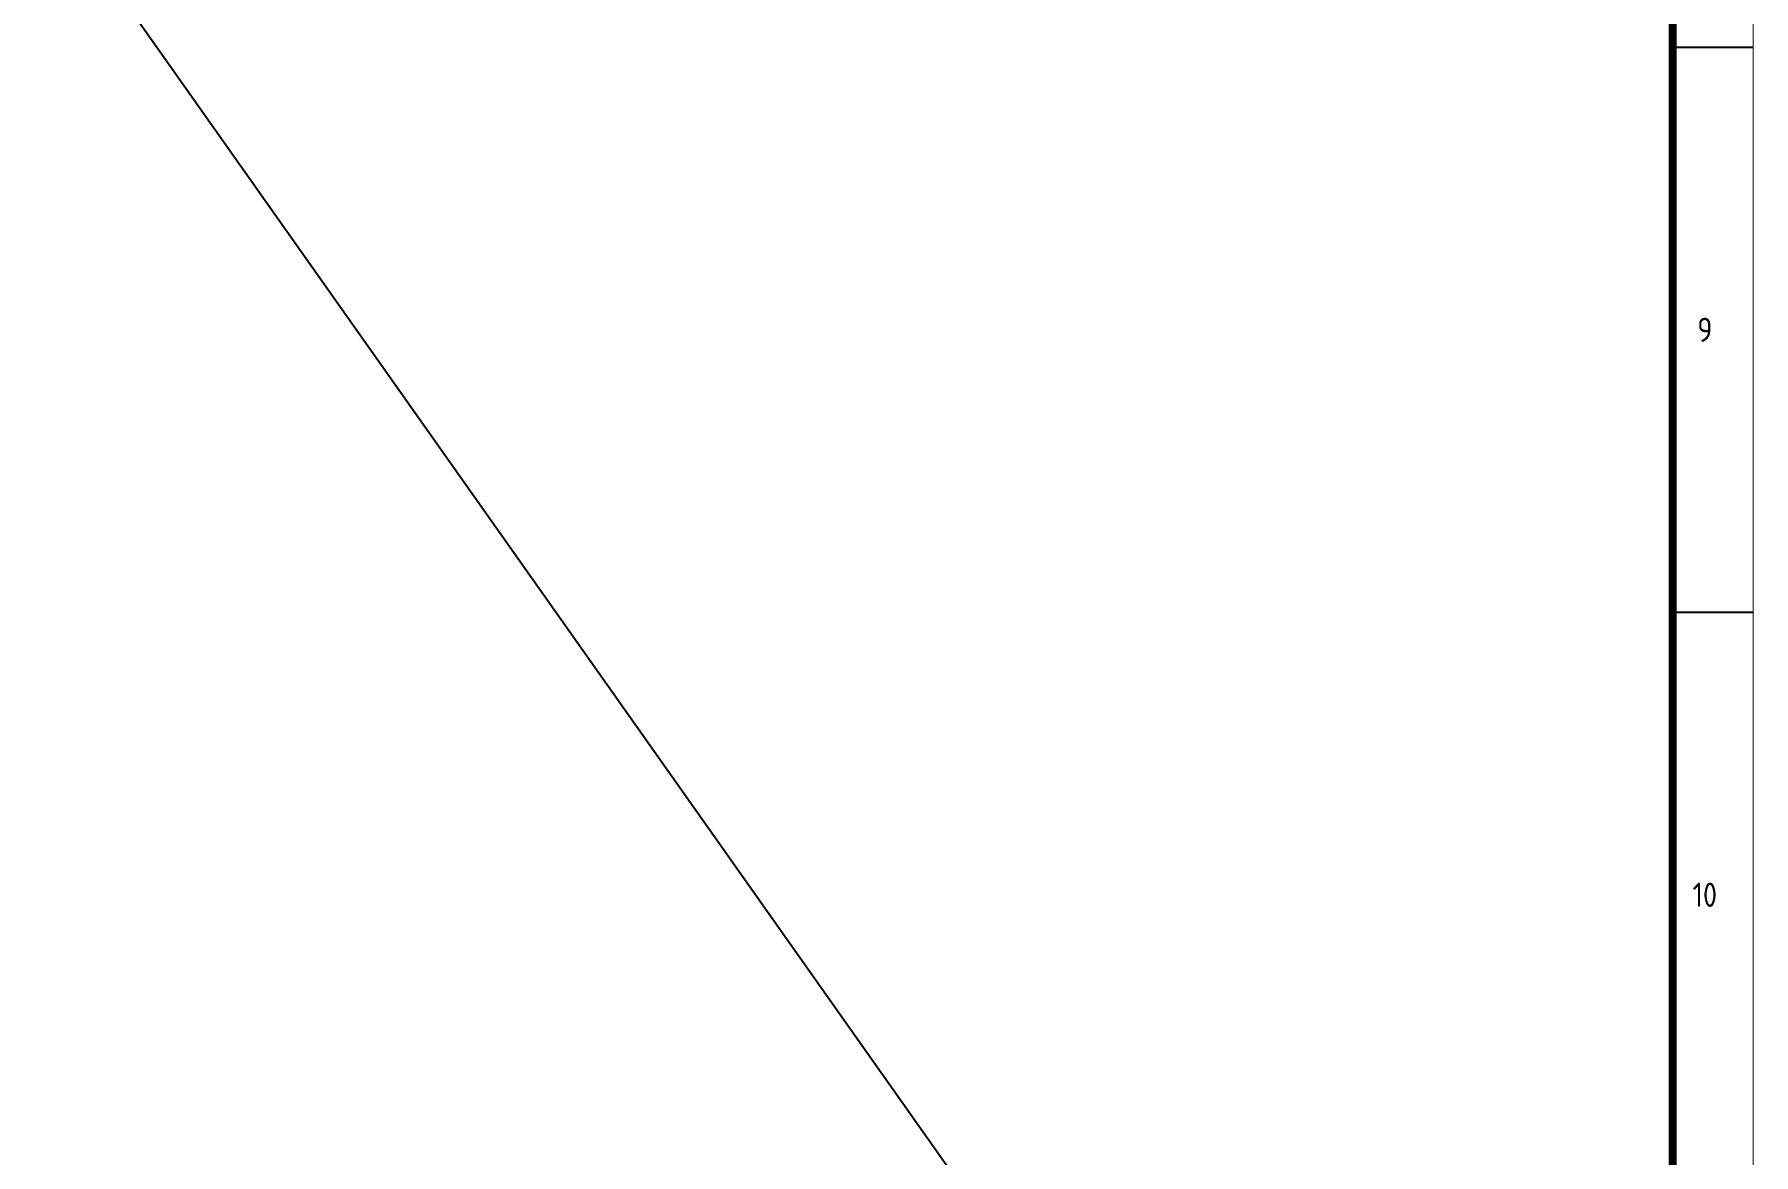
# Model space of a CAD drawing. Extents: x -93062 to 326984, y -142534 to 91021.
# Drawn here: x 223547 to 244874, y 21195 to 35089 of the extents above; entities that cross this region are included whole.
import ezdxf
from ezdxf.enums import TextEntityAlignment as Align

# ---------------------------------------------------------------- set-up
doc = ezdxf.new("R2010")
doc.units = 0
doc.header["$LTSCALE"] = 1000
doc.header["$MEASUREMENT"] = 0
doc.layers.get('0').update_dxf_attribs({"color": 8})
doc.layers.add('-人员定位', color=6, linetype='Continuous')
doc.styles.get("Standard").update_dxf_attribs({"font": 'gbenor.shx', "bigfont": 'gbcbig.shx'})
doc.styles.add('TK', font='GEDITXT.SHX', dxfattribs={"width": 0.85, "height": 3.5, "bigfont": 'DXT.SHX'})

# ---------------------------------------------------------------- blocks, each defined once
blk = doc.blocks.new('GEDI_WK_A1_V')
at = {"color": 3}
for p, q in [((584, 280.33), (594, 280.33)), ((584, 210.25), (594, 210.25))]:
    blk.add_line(p, q, dxfattribs=at)
for points, const_width in [([(0, 841), (0, 0), (594, 0), (594, 841)], 0.1), ([(10, 816), (10, 10), (584, 10), (584, 816)], 1)]:
    blk.add_lwpolyline(points, close=True, dxfattribs=dict(at, const_width=const_width))
for s, p in [('9', (588, 245.29)), ('10', (588, 175.21))]:
    blk.add_text(s, height=3, dxfattribs=at).set_placement(p, align=Align.MIDDLE)
blk = doc.blocks.new('A$C711966D6')
blk.add_blockref('GEDI_WK_A1_V', (0, 0))
at = {"style": 'TK', "width": 0.85}
for tag, height, p in [('PROJECTNAME', 4.75, (529, 44)), ('PHASE', 4, (571, 44)), ('DRAWINGNAME', 4.75, (539, 31))]:
    blk.add_attdef(tag, text='', height=height, dxfattribs=at).set_placement(p, align=Align.MIDDLE_CENTER)
for tag, p, height in [('APPROVE', (416, 32.75), 3.5), ('DESIGN', (461, 32.75), 3.5), ('REVIEW1', (416, 25.75), 3.5), ('DRAW', (461, 25.75), 3.5), ('REVIEW2', (416, 18.75), 3.5), ('PROPORTION', (461, 18.75), 3.5), ('DRAWINGNUMBER', (511, 18.5), 4), ('CHECK', (416, 11.75), 3.5), ('DATE', (461, 11.75), 3.5), ('VERSION', (577, 11.75), 3.5)]:
    blk.add_attdef(tag, p, '', height=height, dxfattribs=at)
blk = doc.blocks.new('是飞洒发时')
at = {"xscale": 100, "yscale": 100, "zscale": 100}
blk.add_blockref('A$C711966D6', (0, 0), dxfattribs=at)

msp = doc.modelspace()

# ---------------------------------------------------------------- linework, layer by layer
at = {"layer": '-人员定位'}
msp.add_line((185469.5, 90996), (244869.5, 6896), dxfattribs=at)

# ---------------------------------------------------------------- block references
msp.add_blockref('是飞洒发时', (185469.5, 6896))

doc.saveas('drawing.dxf')
